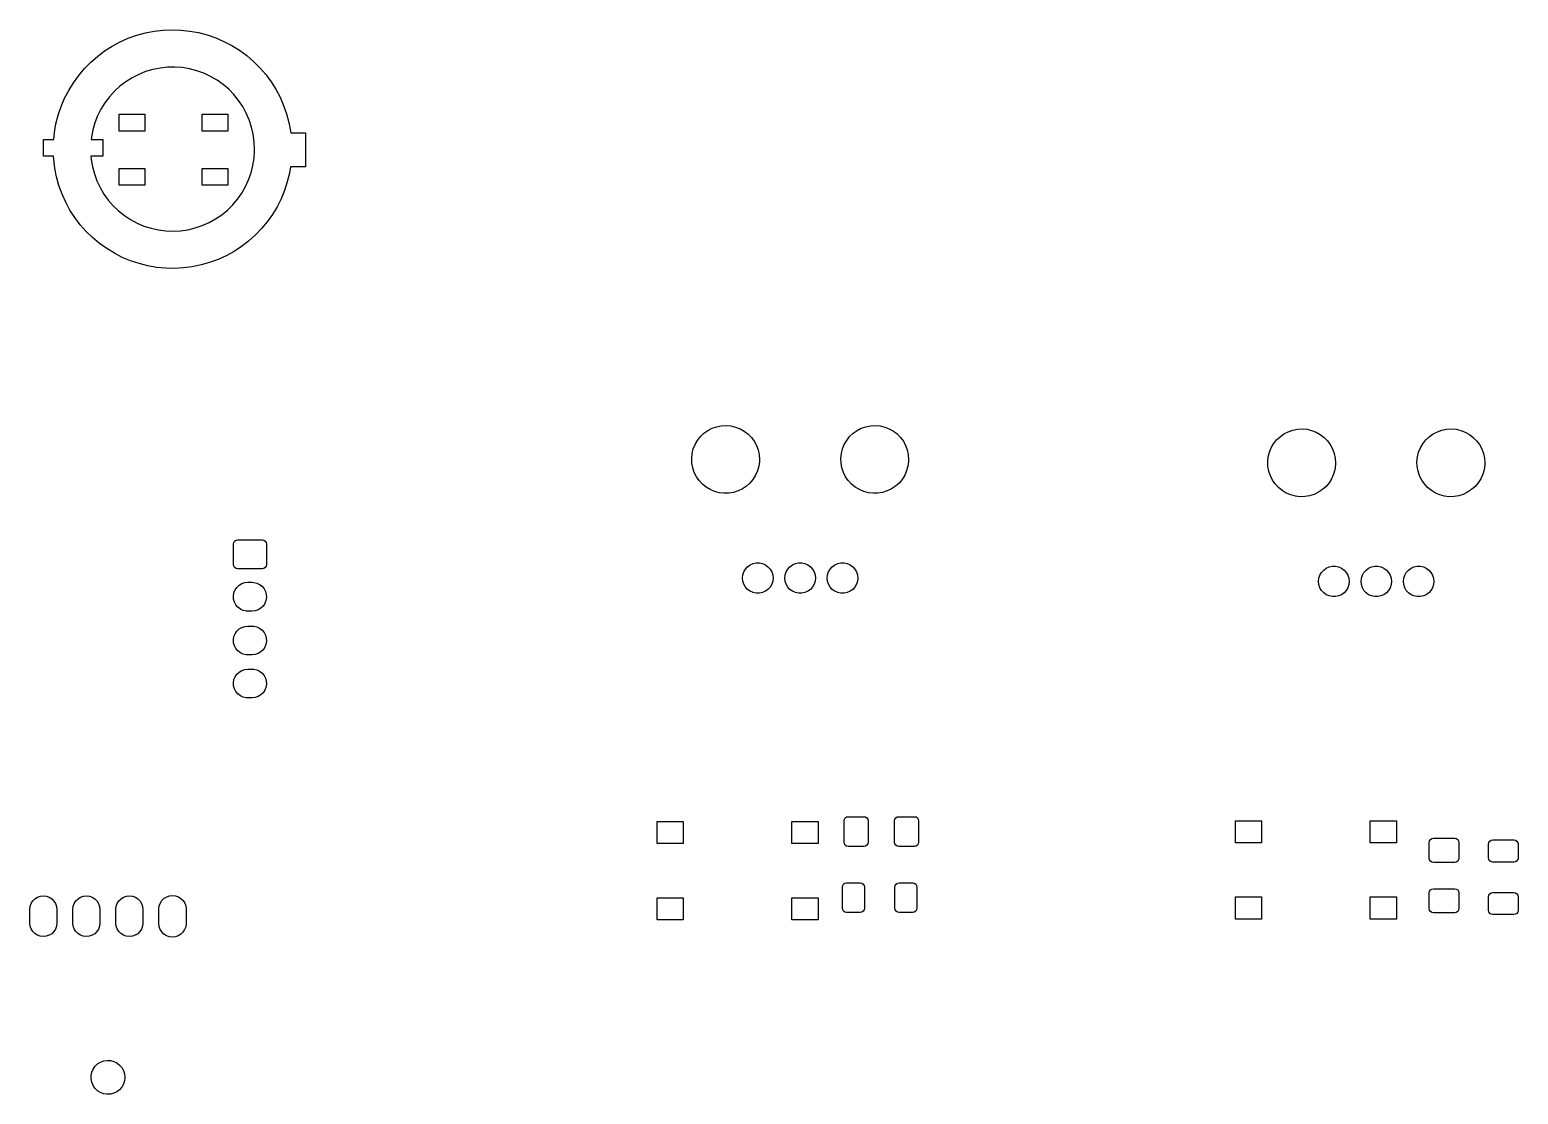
# Model space of a CAD drawing. Extents: x 119 to 479, y -311 to -51.
# Drawn here: x 203.6 to 291.4, y -242.8 to -180 of the extents above; entities that cross this region are included whole.
import ezdxf

# ---------------------------------------------------------------- set-up
doc = ezdxf.new("R2010")
doc.units = 0
doc.layers.add('BLACK', color=7, linetype='CONTINUOUS')

msp = doc.modelspace()

# ---------------------------------------------------------------- linework, layer by layer
at = {"layer": 'BLACK', "linetype": 'CONTINUOUS'}
for p, q in [((211.421, -180.028), (211.948, -180.005)), ((211.948, -180.005), (212.476, -180.022)), ((208.423, -180.973), (208.888, -180.723)), ((208.888, -180.723), (209.371, -180.509)), ((209.371, -180.509), (209.868, -180.331)), ((209.868, -180.331), (210.378, -180.191)), ((210.378, -180.191), (210.896, -180.09)), ((210.896, -180.09), (211.421, -180.028)), ((212.476, -180.022), (213.002, -180.079)), ((213.002, -180.079), (213.521, -180.175)), ((213.521, -180.175), (214.032, -180.309)), ((214.032, -180.309), (214.531, -180.482)), ((214.531, -180.482), (215.016, -180.691)), ((215.016, -180.691), (215.484, -180.936)), ((207.157, -181.922), (207.555, -181.574)), ((207.555, -181.574), (207.978, -181.257)), ((207.978, -181.257), (208.423, -180.973)), ((215.484, -180.936), (215.932, -181.216)), ((215.932, -181.216), (216.358, -181.528)), ((216.358, -181.528), (216.759, -181.871)), ((206.446, -182.701), (206.787, -182.298)), ((206.787, -182.298), (207.157, -181.922)), ((209.986, -182.637), (209.595, -182.837)), ((210.394, -182.474), (209.986, -182.637)), ((210.814, -182.349), (210.394, -182.474)), ((211.245, -182.262), (210.814, -182.349)), ((211.681, -182.215), (211.245, -182.262)), ((212.12, -182.207), (211.681, -182.215)), ((212.558, -182.239), (212.12, -182.207)), ((212.992, -182.311), (212.558, -182.239)), ((213.416, -182.422), (212.992, -182.311)), ((213.83, -182.57), (213.416, -182.422)), ((214.228, -182.756), (213.83, -182.57)), ((216.759, -181.871), (217.134, -182.244)), ((217.134, -182.244), (217.479, -182.643)), ((217.479, -182.643), (217.794, -183.068)), ((205.858, -183.578), (206.135, -183.129)), ((206.135, -183.129), (206.446, -182.701)), ((208.874, -183.337), (208.551, -183.635)), ((209.223, -183.071), (208.874, -183.337)), ((209.595, -182.837), (209.223, -183.071)), ((214.607, -182.977), (214.228, -182.756)), ((214.965, -183.231), (214.607, -182.977)), ((215.298, -183.517), (214.965, -183.231)), ((215.604, -183.832), (215.298, -183.517)), ((217.794, -183.068), (218.076, -183.514)), ((218.076, -183.514), (218.323, -183.981)), ((205.409, -184.534), (205.616, -184.048)), ((205.616, -184.048), (205.858, -183.578)), ((207.992, -184.311), (207.761, -184.684)), ((208.256, -183.96), (207.992, -184.311)), ((208.551, -183.635), (208.256, -183.96)), ((215.881, -184.173), (215.604, -183.832)), ((216.125, -184.538), (215.881, -184.173)), ((218.323, -183.981), (218.535, -184.465)), ((205.107, -185.545), (205.239, -185.034)), ((205.239, -185.034), (205.409, -184.534)), ((207.564, -185.076), (207.404, -185.485)), ((207.761, -184.684), (207.564, -185.076)), ((208.84, -185.98), (208.84, -184.98)), ((208.84, -184.98), (210.34, -184.98)), ((210.34, -184.98), (210.34, -185.98)), ((213.74, -185.98), (213.74, -184.98)), ((213.74, -184.98), (215.24, -184.98)), ((215.24, -184.98), (215.24, -185.98)), ((216.335, -184.923), (216.125, -184.538)), ((216.51, -185.326), (216.335, -184.923)), ((218.535, -184.465), (218.71, -184.963)), ((218.71, -184.963), (218.847, -185.473)), ((204.972, -186.48), (205.014, -186.065)), ((205.014, -186.065), (205.107, -185.545)), ((207.281, -185.907), (207.198, -186.338)), ((207.404, -185.485), (207.281, -185.907)), ((210.34, -185.98), (208.84, -185.98)), ((215.24, -185.98), (213.74, -185.98)), ((216.647, -185.743), (216.51, -185.326)), ((216.745, -186.171), (216.647, -185.743)), ((218.847, -185.473), (218.946, -185.992)), ((218.946, -185.992), (218.956, -186.085)), ((218.956, -186.085), (219.825, -186.085)), ((219.825, -186.085), (219.825, -188.085)), ((204.375, -187.469), (204.375, -186.48)), ((204.375, -186.48), (204.972, -186.48)), ((207.198, -186.338), (207.183, -186.48)), ((207.183, -186.48), (207.875, -186.48)), ((207.875, -186.48), (207.875, -187.469)), ((216.805, -186.606), (216.745, -186.171)), ((216.825, -187.045), (216.805, -186.606)), ((216.824, -187.146), (216.825, -187.045)), ((204.963, -187.469), (204.375, -187.469)), ((204.971, -187.646), (204.963, -187.469)), ((205.036, -188.17), (204.971, -187.646)), ((207.875, -187.469), (207.169, -187.469)), ((207.169, -187.469), (207.184, -187.651)), ((207.184, -187.651), (207.259, -188.084)), ((216.726, -188.018), (216.795, -187.584)), ((216.795, -187.584), (216.824, -187.146)), ((205.14, -188.688), (205.036, -188.17)), ((205.283, -189.197), (205.14, -188.688)), ((207.259, -188.084), (207.372, -188.508)), ((207.372, -188.508), (207.524, -188.92)), ((208.84, -189.18), (208.84, -188.18)), ((208.84, -188.18), (210.34, -188.18)), ((210.34, -188.18), (210.34, -189.18)), ((213.74, -189.18), (213.74, -188.18)), ((213.74, -188.18), (215.24, -188.18)), ((215.24, -188.18), (215.24, -189.18)), ((216.473, -188.858), (216.618, -188.444)), ((216.618, -188.444), (216.726, -188.018)), ((218.879, -188.472), (218.752, -188.985)), ((218.944, -188.085), (218.879, -188.472)), ((219.825, -188.085), (218.944, -188.085)), ((205.463, -189.693), (205.283, -189.197)), ((207.524, -188.92), (207.712, -189.317)), ((207.712, -189.317), (207.936, -189.695)), ((210.34, -189.18), (208.84, -189.18)), ((215.24, -189.18), (213.74, -189.18)), ((215.82, -189.998), (216.072, -189.638)), ((216.072, -189.638), (216.29, -189.257)), ((216.29, -189.257), (216.473, -188.858)), ((218.588, -189.487), (218.386, -189.975)), ((218.752, -188.985), (218.588, -189.487)), ((205.68, -190.175), (205.463, -189.693)), ((205.932, -190.639), (205.68, -190.175)), ((207.936, -189.695), (208.192, -190.051)), ((208.192, -190.051), (208.481, -190.382)), ((208.481, -190.382), (208.797, -190.686)), ((215.224, -190.641), (215.536, -190.333)), ((215.536, -190.333), (215.82, -189.998)), ((218.148, -190.447), (217.876, -190.9)), ((218.386, -189.975), (218.148, -190.447)), ((206.219, -191.083), (205.932, -190.639)), ((206.538, -191.504), (206.219, -191.083)), ((208.797, -190.686), (209.141, -190.96)), ((209.141, -190.96), (209.507, -191.202)), ((209.507, -191.202), (209.894, -191.409)), ((209.894, -191.409), (210.298, -191.581)), ((213.735, -191.557), (214.137, -191.38)), ((214.137, -191.38), (214.521, -191.167)), ((214.521, -191.167), (214.884, -190.92)), ((214.884, -190.92), (215.224, -190.641)), ((217.57, -191.33), (217.233, -191.737)), ((217.876, -190.9), (217.57, -191.33)), ((206.887, -191.9), (206.538, -191.504)), ((207.266, -192.268), (206.887, -191.9)), ((207.671, -192.607), (207.266, -192.268)), ((210.298, -191.581), (210.716, -191.715)), ((210.716, -191.715), (211.145, -191.811)), ((211.145, -191.811), (211.58, -191.868)), ((211.58, -191.868), (212.019, -191.884)), ((212.019, -191.884), (212.458, -191.861)), ((212.458, -191.861), (212.892, -191.799)), ((212.892, -191.799), (213.319, -191.697)), ((213.319, -191.697), (213.735, -191.557)), ((216.867, -192.117), (216.473, -192.469)), ((217.233, -191.737), (216.867, -192.117)), ((208.1, -192.915), (207.671, -192.607)), ((208.551, -193.19), (208.1, -192.915)), ((209.021, -193.43), (208.551, -193.19)), ((215.611, -193.079), (215.148, -193.334)), ((216.053, -192.79), (215.611, -193.079)), ((216.473, -192.469), (216.053, -192.79)), ((209.508, -193.634), (209.021, -193.43)), ((210.009, -193.802), (209.508, -193.634)), ((210.522, -193.931), (210.009, -193.802)), ((211.042, -194.021), (210.522, -193.931)), ((211.568, -194.072), (211.042, -194.021)), ((212.623, -194.056), (212.096, -194.084)), ((213.147, -193.988), (212.623, -194.056)), ((213.665, -193.881), (213.147, -193.988)), ((214.172, -193.736), (213.665, -193.881)), ((214.668, -193.553), (214.172, -193.736)), ((215.148, -193.334), (214.668, -193.553)), ((212.096, -194.084), (211.568, -194.072)), ((243.335, -203.809), (243.565, -203.645)), ((243.565, -203.645), (243.816, -203.514)), ((243.816, -203.514), (244.082, -203.421)), ((244.082, -203.421), (244.359, -203.366)), ((244.359, -203.366), (244.641, -203.35)), ((244.641, -203.35), (244.923, -203.375)), ((244.923, -203.375), (245.198, -203.438)), ((245.198, -203.438), (245.462, -203.54)), ((245.462, -203.54), (245.708, -203.678)), ((245.708, -203.678), (245.933, -203.85)), ((252.135, -203.809), (252.365, -203.645)), ((252.365, -203.645), (252.616, -203.514)), ((252.616, -203.514), (252.882, -203.421)), ((252.882, -203.421), (253.159, -203.366)), ((253.159, -203.366), (253.441, -203.35)), ((253.441, -203.35), (253.723, -203.375)), ((253.723, -203.375), (253.998, -203.438)), ((253.998, -203.438), (254.262, -203.54)), ((254.262, -203.54), (254.508, -203.678)), ((254.508, -203.678), (254.733, -203.85)), ((277.555, -203.845), (277.806, -203.714)), ((277.806, -203.714), (278.072, -203.621)), ((278.072, -203.621), (278.349, -203.566)), ((278.349, -203.566), (278.631, -203.55)), ((278.631, -203.55), (278.913, -203.575)), ((278.913, -203.575), (279.188, -203.638)), ((279.188, -203.638), (279.452, -203.74)), ((286.355, -203.845), (286.606, -203.714)), ((286.606, -203.714), (286.872, -203.621)), ((286.872, -203.621), (287.149, -203.566)), ((287.149, -203.566), (287.431, -203.55)), ((287.431, -203.55), (287.713, -203.575)), ((287.713, -203.575), (287.988, -203.638)), ((287.988, -203.638), (288.252, -203.74)), ((242.708, -204.732), (242.814, -204.47)), ((242.814, -204.47), (242.956, -204.226)), ((242.956, -204.226), (243.131, -204.004)), ((243.131, -204.004), (243.335, -203.809)), ((245.933, -203.85), (246.131, -204.051)), ((246.131, -204.051), (246.299, -204.278)), ((246.299, -204.278), (246.433, -204.527)), ((246.433, -204.527), (246.531, -204.792)), ((251.508, -204.732), (251.614, -204.47)), ((251.614, -204.47), (251.756, -204.226)), ((251.756, -204.226), (251.931, -204.004)), ((251.931, -204.004), (252.135, -203.809)), ((254.733, -203.85), (254.931, -204.051)), ((254.931, -204.051), (255.099, -204.278)), ((255.099, -204.278), (255.233, -204.527)), ((255.233, -204.527), (255.331, -204.792)), ((276.804, -204.67), (276.946, -204.426)), ((276.946, -204.426), (277.121, -204.204)), ((277.121, -204.204), (277.325, -204.009)), ((277.325, -204.009), (277.555, -203.845)), ((279.452, -203.74), (279.698, -203.878)), ((279.698, -203.878), (279.923, -204.05)), ((279.923, -204.05), (280.121, -204.251)), ((280.121, -204.251), (280.289, -204.478)), ((280.289, -204.478), (280.423, -204.727)), ((285.604, -204.67), (285.746, -204.426)), ((285.746, -204.426), (285.921, -204.204)), ((285.921, -204.204), (286.125, -204.009)), ((286.125, -204.009), (286.355, -203.845)), ((288.252, -203.74), (288.498, -203.878)), ((288.498, -203.878), (288.723, -204.05)), ((288.723, -204.05), (288.921, -204.251)), ((288.921, -204.251), (289.089, -204.478)), ((289.089, -204.478), (289.223, -204.727)), ((242.611, -205.287), (242.64, -205.006)), ((242.622, -205.569), (242.611, -205.287)), ((242.64, -205.006), (242.708, -204.732)), ((246.531, -204.792), (246.59, -205.068)), ((246.606, -205.476), (246.568, -205.756)), ((246.59, -205.068), (246.61, -205.35)), ((246.61, -205.35), (246.606, -205.476)), ((251.411, -205.287), (251.44, -205.006)), ((251.422, -205.569), (251.411, -205.287)), ((251.44, -205.006), (251.508, -204.732)), ((255.331, -204.792), (255.39, -205.068)), ((255.406, -205.476), (255.368, -205.756)), ((255.39, -205.068), (255.41, -205.35)), ((255.41, -205.35), (255.406, -205.476)), ((276.601, -205.487), (276.63, -205.206)), ((276.612, -205.769), (276.601, -205.487)), ((276.63, -205.206), (276.698, -204.932)), ((276.698, -204.932), (276.804, -204.67)), ((280.423, -204.727), (280.521, -204.992)), ((280.521, -204.992), (280.58, -205.268)), ((280.58, -205.268), (280.6, -205.55)), ((285.401, -205.487), (285.43, -205.206)), ((285.412, -205.769), (285.401, -205.487)), ((285.43, -205.206), (285.498, -204.932)), ((285.498, -204.932), (285.604, -204.67)), ((289.223, -204.727), (289.321, -204.992)), ((289.321, -204.992), (289.38, -205.268)), ((289.38, -205.268), (289.4, -205.55)), ((242.673, -205.847), (242.622, -205.569)), ((242.762, -206.115), (242.673, -205.847)), ((242.889, -206.368), (242.762, -206.115)), ((246.378, -206.286), (246.228, -206.526)), ((246.492, -206.027), (246.378, -206.286)), ((246.568, -205.756), (246.492, -206.027)), ((251.473, -205.847), (251.422, -205.569)), ((251.562, -206.115), (251.473, -205.847)), ((251.689, -206.368), (251.562, -206.115)), ((255.178, -206.286), (255.028, -206.526)), ((255.292, -206.027), (255.178, -206.286)), ((255.368, -205.756), (255.292, -206.027)), ((276.663, -206.047), (276.612, -205.769)), ((276.752, -206.315), (276.663, -206.047)), ((276.879, -206.568), (276.752, -206.315)), ((280.482, -206.227), (280.368, -206.486)), ((280.558, -205.956), (280.482, -206.227)), ((280.596, -205.676), (280.558, -205.956)), ((280.6, -205.55), (280.596, -205.676)), ((285.463, -206.047), (285.412, -205.769)), ((285.552, -206.315), (285.463, -206.047)), ((285.679, -206.568), (285.552, -206.315)), ((289.282, -206.227), (289.168, -206.486)), ((289.358, -205.956), (289.282, -206.227)), ((289.396, -205.676), (289.358, -205.956)), ((289.4, -205.55), (289.396, -205.676)), ((243.049, -206.6), (242.889, -206.368)), ((243.241, -206.808), (243.049, -206.6)), ((243.46, -206.986), (243.241, -206.808)), ((243.702, -207.132), (243.46, -206.986)), ((243.962, -207.242), (243.702, -207.132)), ((244.235, -207.315), (243.962, -207.242)), ((245.346, -207.21), (245.077, -207.295)), ((245.601, -207.087), (245.346, -207.21)), ((245.836, -206.93), (245.601, -207.087)), ((246.046, -206.742), (245.836, -206.93)), ((246.228, -206.526), (246.046, -206.742)), ((251.849, -206.6), (251.689, -206.368)), ((252.041, -206.808), (251.849, -206.6)), ((252.26, -206.986), (252.041, -206.808)), ((252.502, -207.132), (252.26, -206.986)), ((252.762, -207.242), (252.502, -207.132)), ((253.035, -207.315), (252.762, -207.242)), ((254.146, -207.21), (253.877, -207.295)), ((254.401, -207.087), (254.146, -207.21)), ((254.636, -206.93), (254.401, -207.087)), ((254.846, -206.742), (254.636, -206.93)), ((255.028, -206.526), (254.846, -206.742)), ((277.039, -206.8), (276.879, -206.568)), ((277.231, -207.008), (277.039, -206.8)), ((277.45, -207.186), (277.231, -207.008)), ((277.692, -207.332), (277.45, -207.186)), ((279.826, -207.13), (279.591, -207.287)), ((280.036, -206.942), (279.826, -207.13)), ((280.218, -206.726), (280.036, -206.942)), ((280.368, -206.486), (280.218, -206.726)), ((285.839, -206.8), (285.679, -206.568)), ((286.031, -207.008), (285.839, -206.8)), ((286.25, -207.186), (286.031, -207.008)), ((286.492, -207.332), (286.25, -207.186)), ((288.626, -207.13), (288.391, -207.287)), ((288.836, -206.942), (288.626, -207.13)), ((289.018, -206.726), (288.836, -206.942)), ((289.168, -206.486), (289.018, -206.726)), ((244.516, -207.348), (244.235, -207.315)), ((244.798, -207.341), (244.516, -207.348)), ((245.077, -207.295), (244.798, -207.341)), ((253.316, -207.348), (253.035, -207.315)), ((253.598, -207.341), (253.316, -207.348)), ((253.877, -207.295), (253.598, -207.341)), ((277.952, -207.442), (277.692, -207.332)), ((278.225, -207.515), (277.952, -207.442)), ((278.506, -207.548), (278.225, -207.515)), ((278.788, -207.541), (278.506, -207.548)), ((279.067, -207.495), (278.788, -207.541)), ((279.336, -207.41), (279.067, -207.495)), ((279.591, -207.287), (279.336, -207.41)), ((286.752, -207.442), (286.492, -207.332)), ((287.025, -207.515), (286.752, -207.442)), ((287.306, -207.548), (287.025, -207.515)), ((287.588, -207.541), (287.306, -207.548)), ((287.867, -207.495), (287.588, -207.541)), ((288.136, -207.41), (287.867, -207.495)), ((288.391, -207.287), (288.136, -207.41)), ((215.575, -210.35), (215.594, -210.254)), ((215.575, -211.55), (215.575, -210.35)), ((215.594, -210.254), (215.648, -210.173)), ((215.648, -210.173), (215.729, -210.119)), ((215.729, -210.119), (215.825, -210.1)), ((215.825, -210.1), (217.275, -210.1)), ((217.275, -210.1), (217.371, -210.119)), ((217.371, -210.119), (217.452, -210.173)), ((217.452, -210.173), (217.506, -210.254)), ((217.506, -210.254), (217.525, -210.35)), ((217.525, -210.35), (217.525, -211.55)), ((215.594, -211.646), (215.575, -211.55)), ((217.525, -211.55), (217.506, -211.646)), ((245.908, -211.681), (246.06, -211.571)), ((246.06, -211.571), (246.232, -211.494)), ((246.232, -211.494), (246.416, -211.455)), ((246.416, -211.455), (246.604, -211.455)), ((246.604, -211.455), (246.788, -211.494)), ((246.788, -211.494), (246.96, -211.571)), ((246.96, -211.571), (247.112, -211.681)), ((248.408, -211.681), (248.56, -211.571)), ((248.56, -211.571), (248.732, -211.494)), ((248.732, -211.494), (248.916, -211.455)), ((248.916, -211.455), (249.104, -211.455)), ((249.104, -211.455), (249.288, -211.494)), ((249.288, -211.494), (249.46, -211.571)), ((249.46, -211.571), (249.612, -211.681)), ((250.908, -211.681), (251.06, -211.571)), ((251.06, -211.571), (251.232, -211.494)), ((251.232, -211.494), (251.416, -211.455)), ((251.416, -211.455), (251.604, -211.455)), ((251.604, -211.455), (251.788, -211.494)), ((251.788, -211.494), (251.96, -211.571)), ((251.96, -211.571), (252.112, -211.681)), ((215.648, -211.727), (215.594, -211.646)), ((215.729, -211.781), (215.648, -211.727)), ((215.825, -211.8), (215.729, -211.781)), ((217.275, -211.8), (215.825, -211.8)), ((217.371, -211.781), (217.275, -211.8)), ((217.452, -211.727), (217.371, -211.781)), ((217.506, -211.646), (217.452, -211.727)), ((245.61, -212.35), (245.63, -212.163)), ((245.63, -212.537), (245.61, -212.35)), ((245.63, -212.163), (245.688, -211.984)), ((245.688, -211.984), (245.782, -211.821)), ((245.782, -211.821), (245.908, -211.681)), ((247.112, -211.681), (247.238, -211.821)), ((247.238, -211.821), (247.332, -211.984)), ((247.332, -211.984), (247.39, -212.163)), ((247.39, -212.163), (247.41, -212.35)), ((247.41, -212.35), (247.39, -212.537)), ((248.11, -212.35), (248.13, -212.163)), ((248.13, -212.537), (248.11, -212.35)), ((248.13, -212.163), (248.188, -211.984)), ((248.188, -211.984), (248.282, -211.821)), ((248.282, -211.821), (248.408, -211.681)), ((249.612, -211.681), (249.738, -211.821)), ((249.738, -211.821), (249.832, -211.984)), ((249.832, -211.984), (249.89, -212.163)), ((249.89, -212.163), (249.91, -212.35)), ((249.91, -212.35), (249.89, -212.537)), ((250.61, -212.35), (250.63, -212.163)), ((250.63, -212.537), (250.61, -212.35)), ((250.63, -212.163), (250.688, -211.984)), ((250.688, -211.984), (250.782, -211.821)), ((250.782, -211.821), (250.908, -211.681)), ((252.112, -211.681), (252.238, -211.821)), ((252.238, -211.821), (252.332, -211.984)), ((252.332, -211.984), (252.39, -212.163)), ((252.39, -212.163), (252.41, -212.35)), ((252.41, -212.35), (252.39, -212.537)), ((279.6, -212.55), (279.62, -212.363)), ((279.62, -212.363), (279.678, -212.184)), ((279.678, -212.184), (279.772, -212.021)), ((279.772, -212.021), (279.898, -211.881)), ((279.898, -211.881), (280.05, -211.771)), ((280.05, -211.771), (280.222, -211.694)), ((280.222, -211.694), (280.406, -211.655)), ((280.406, -211.655), (280.594, -211.655)), ((280.594, -211.655), (280.778, -211.694)), ((280.778, -211.694), (280.95, -211.771)), ((280.95, -211.771), (281.102, -211.881)), ((281.102, -211.881), (281.228, -212.021)), ((281.228, -212.021), (281.322, -212.184)), ((281.322, -212.184), (281.38, -212.363)), ((281.38, -212.363), (281.4, -212.55)), ((282.1, -212.55), (282.12, -212.363)), ((282.12, -212.363), (282.178, -212.184)), ((282.178, -212.184), (282.272, -212.021)), ((282.272, -212.021), (282.398, -211.881)), ((282.398, -211.881), (282.55, -211.771)), ((282.55, -211.771), (282.722, -211.694)), ((282.722, -211.694), (282.906, -211.655)), ((282.906, -211.655), (283.094, -211.655)), ((283.094, -211.655), (283.278, -211.694)), ((283.278, -211.694), (283.45, -211.771)), ((283.45, -211.771), (283.602, -211.881)), ((283.602, -211.881), (283.728, -212.021)), ((283.728, -212.021), (283.822, -212.184)), ((283.822, -212.184), (283.88, -212.363)), ((283.88, -212.363), (283.9, -212.55)), ((284.6, -212.55), (284.62, -212.363)), ((284.62, -212.363), (284.678, -212.184)), ((284.678, -212.184), (284.772, -212.021)), ((284.772, -212.021), (284.898, -211.881)), ((284.898, -211.881), (285.05, -211.771)), ((285.05, -211.771), (285.222, -211.694)), ((285.222, -211.694), (285.406, -211.655)), ((285.406, -211.655), (285.594, -211.655)), ((285.594, -211.655), (285.778, -211.694)), ((285.778, -211.694), (285.95, -211.771)), ((285.95, -211.771), (286.102, -211.881)), ((286.102, -211.881), (286.228, -212.021)), ((286.228, -212.021), (286.322, -212.184)), ((286.322, -212.184), (286.38, -212.363)), ((286.38, -212.363), (286.4, -212.55)), ((215.576, -213.403), (215.606, -213.221)), ((215.606, -213.221), (215.674, -213.051)), ((215.674, -213.051), (215.778, -212.899)), ((215.778, -212.899), (215.911, -212.773)), ((215.911, -212.773), (216.068, -212.678)), ((216.068, -212.678), (216.242, -212.62)), ((216.242, -212.62), (216.425, -212.6)), ((216.425, -212.6), (216.675, -212.6)), ((216.675, -212.6), (216.77, -212.605)), ((216.77, -212.605), (216.949, -212.645)), ((216.949, -212.645), (217.115, -212.723)), ((217.115, -212.723), (217.261, -212.834)), ((217.261, -212.834), (217.38, -212.975)), ((217.38, -212.975), (217.465, -213.137)), ((217.465, -213.137), (217.514, -213.314)), ((217.514, -213.314), (217.524, -213.497)), ((245.688, -212.716), (245.63, -212.537)), ((245.782, -212.879), (245.688, -212.716)), ((245.908, -213.019), (245.782, -212.879)), ((246.06, -213.129), (245.908, -213.019)), ((246.232, -213.206), (246.06, -213.129)), ((246.416, -213.245), (246.232, -213.206)), ((246.604, -213.245), (246.416, -213.245)), ((246.788, -213.206), (246.604, -213.245)), ((246.96, -213.129), (246.788, -213.206)), ((247.112, -213.019), (246.96, -213.129)), ((247.238, -212.879), (247.112, -213.019)), ((247.332, -212.716), (247.238, -212.879)), ((247.39, -212.537), (247.332, -212.716)), ((248.188, -212.716), (248.13, -212.537)), ((248.282, -212.879), (248.188, -212.716)), ((248.408, -213.019), (248.282, -212.879)), ((248.56, -213.129), (248.408, -213.019)), ((248.732, -213.206), (248.56, -213.129)), ((248.916, -213.245), (248.732, -213.206)), ((249.104, -213.245), (248.916, -213.245)), ((249.288, -213.206), (249.104, -213.245)), ((249.46, -213.129), (249.288, -213.206)), ((249.612, -213.019), (249.46, -213.129)), ((249.738, -212.879), (249.612, -213.019)), ((249.832, -212.716), (249.738, -212.879)), ((249.89, -212.537), (249.832, -212.716)), ((250.688, -212.716), (250.63, -212.537)), ((250.782, -212.879), (250.688, -212.716)), ((250.908, -213.019), (250.782, -212.879)), ((251.06, -213.129), (250.908, -213.019)), ((251.232, -213.206), (251.06, -213.129)), ((251.416, -213.245), (251.232, -213.206)), ((251.604, -213.245), (251.416, -213.245)), ((251.788, -213.206), (251.604, -213.245)), ((251.96, -213.129), (251.788, -213.206)), ((252.112, -213.019), (251.96, -213.129)), ((252.238, -212.879), (252.112, -213.019)), ((252.332, -212.716), (252.238, -212.879)), ((252.39, -212.537), (252.332, -212.716)), ((279.62, -212.737), (279.6, -212.55)), ((279.678, -212.916), (279.62, -212.737)), ((279.772, -213.079), (279.678, -212.916)), ((279.898, -213.219), (279.772, -213.079)), ((280.05, -213.329), (279.898, -213.219)), ((280.222, -213.406), (280.05, -213.329)), ((280.95, -213.329), (280.778, -213.406)), ((281.102, -213.219), (280.95, -213.329)), ((281.228, -213.079), (281.102, -213.219)), ((281.322, -212.916), (281.228, -213.079)), ((281.38, -212.737), (281.322, -212.916)), ((281.4, -212.55), (281.38, -212.737)), ((282.12, -212.737), (282.1, -212.55)), ((282.178, -212.916), (282.12, -212.737)), ((282.272, -213.079), (282.178, -212.916)), ((282.398, -213.219), (282.272, -213.079)), ((282.55, -213.329), (282.398, -213.219)), ((282.722, -213.406), (282.55, -213.329)), ((283.45, -213.329), (283.278, -213.406)), ((283.602, -213.219), (283.45, -213.329)), ((283.728, -213.079), (283.602, -213.219)), ((283.822, -212.916), (283.728, -213.079)), ((283.88, -212.737), (283.822, -212.916)), ((283.9, -212.55), (283.88, -212.737)), ((284.62, -212.737), (284.6, -212.55)), ((284.678, -212.916), (284.62, -212.737)), ((284.772, -213.079), (284.678, -212.916)), ((284.898, -213.219), (284.772, -213.079)), ((285.05, -213.329), (284.898, -213.219)), ((285.222, -213.406), (285.05, -213.329)), ((285.95, -213.329), (285.778, -213.406)), ((286.102, -213.219), (285.95, -213.329)), ((286.228, -213.079), (286.102, -213.219)), ((286.322, -212.916), (286.228, -213.079)), ((286.38, -212.737), (286.322, -212.916)), ((286.4, -212.55), (286.38, -212.737)), ((215.586, -213.586), (215.576, -213.403)), ((215.635, -213.763), (215.586, -213.586)), ((215.72, -213.925), (215.635, -213.763)), ((215.839, -214.066), (215.72, -213.925)), ((215.985, -214.177), (215.839, -214.066)), ((216.151, -214.255), (215.985, -214.177)), ((216.33, -214.295), (216.151, -214.255)), ((217.032, -214.222), (216.858, -214.28)), ((217.189, -214.127), (217.032, -214.222)), ((217.322, -214.001), (217.189, -214.127)), ((217.426, -213.849), (217.322, -214.001)), ((217.494, -213.679), (217.426, -213.849)), ((217.524, -213.497), (217.494, -213.679)), ((280.406, -213.445), (280.222, -213.406)), ((280.594, -213.445), (280.406, -213.445)), ((280.778, -213.406), (280.594, -213.445)), ((282.906, -213.445), (282.722, -213.406)), ((283.094, -213.445), (282.906, -213.445)), ((283.278, -213.406), (283.094, -213.445)), ((285.406, -213.445), (285.222, -213.406)), ((285.594, -213.445), (285.406, -213.445)), ((285.778, -213.406), (285.594, -213.445)), ((216.425, -214.3), (216.33, -214.295)), ((216.675, -214.3), (216.425, -214.3)), ((216.858, -214.28), (216.675, -214.3)), ((215.576, -215.983), (215.606, -215.801)), ((215.586, -216.166), (215.576, -215.983)), ((215.606, -215.801), (215.674, -215.631)), ((215.674, -215.631), (215.778, -215.479)), ((215.778, -215.479), (215.911, -215.353)), ((215.911, -215.353), (216.068, -215.258)), ((216.068, -215.258), (216.242, -215.2)), ((216.242, -215.2), (216.425, -215.18)), ((216.425, -215.18), (216.675, -215.18)), ((216.675, -215.18), (216.77, -215.185)), ((216.77, -215.185), (216.949, -215.225)), ((216.949, -215.225), (217.115, -215.303)), ((217.115, -215.303), (217.261, -215.414)), ((217.261, -215.414), (217.38, -215.555)), ((217.38, -215.555), (217.465, -215.717)), ((217.465, -215.717), (217.514, -215.894)), ((217.514, -215.894), (217.524, -216.077)), ((215.635, -216.343), (215.586, -216.166)), ((215.72, -216.505), (215.635, -216.343)), ((215.839, -216.646), (215.72, -216.505)), ((215.985, -216.757), (215.839, -216.646)), ((216.151, -216.835), (215.985, -216.757)), ((216.33, -216.875), (216.151, -216.835)), ((216.425, -216.88), (216.33, -216.875)), ((216.675, -216.88), (216.425, -216.88)), ((216.858, -216.86), (216.675, -216.88)), ((217.032, -216.802), (216.858, -216.86)), ((217.189, -216.707), (217.032, -216.802)), ((217.322, -216.581), (217.189, -216.707)), ((217.426, -216.429), (217.322, -216.581)), ((217.494, -216.259), (217.426, -216.429)), ((217.524, -216.077), (217.494, -216.259)), ((216.068, -217.798), (216.242, -217.74)), ((216.242, -217.74), (216.425, -217.72)), ((216.425, -217.72), (216.675, -217.72)), ((216.675, -217.72), (216.77, -217.725)), ((216.77, -217.725), (216.949, -217.765)), ((216.949, -217.765), (217.115, -217.843)), ((215.576, -218.523), (215.606, -218.341)), ((215.586, -218.706), (215.576, -218.523)), ((215.606, -218.341), (215.674, -218.171)), ((215.674, -218.171), (215.778, -218.019)), ((215.778, -218.019), (215.911, -217.893)), ((215.911, -217.893), (216.068, -217.798)), ((217.115, -217.843), (217.261, -217.954)), ((217.261, -217.954), (217.38, -218.095)), ((217.38, -218.095), (217.465, -218.257)), ((217.465, -218.257), (217.514, -218.434)), ((217.524, -218.617), (217.494, -218.799)), ((217.514, -218.434), (217.524, -218.617)), ((215.635, -218.883), (215.586, -218.706)), ((215.72, -219.045), (215.635, -218.883)), ((215.839, -219.186), (215.72, -219.045)), ((215.985, -219.297), (215.839, -219.186)), ((216.151, -219.375), (215.985, -219.297)), ((216.33, -219.415), (216.151, -219.375)), ((216.425, -219.42), (216.33, -219.415)), ((216.675, -219.42), (216.425, -219.42)), ((216.858, -219.4), (216.675, -219.42)), ((217.032, -219.342), (216.858, -219.4)), ((217.189, -219.247), (217.032, -219.342)), ((217.322, -219.121), (217.189, -219.247)), ((217.426, -218.969), (217.322, -219.121)), ((217.494, -218.799), (217.426, -218.969)), ((251.619, -226.579), (251.673, -226.498)), ((251.673, -226.498), (251.754, -226.444)), ((251.754, -226.444), (251.85, -226.425)), ((251.85, -226.425), (252.775, -226.425)), ((252.775, -226.425), (252.871, -226.444)), ((252.871, -226.444), (252.952, -226.498)), ((252.952, -226.498), (253.006, -226.579)), ((254.594, -226.579), (254.648, -226.498)), ((254.648, -226.498), (254.729, -226.444)), ((254.729, -226.444), (254.825, -226.425)), ((254.825, -226.425), (255.75, -226.425)), ((255.75, -226.425), (255.846, -226.444)), ((255.846, -226.444), (255.927, -226.498)), ((255.927, -226.498), (255.981, -226.579)), ((240.568, -228.012), (240.568, -226.712)), ((240.568, -226.712), (242.118, -226.712)), ((242.118, -226.712), (242.118, -228.012)), ((248.518, -228.012), (248.518, -226.712)), ((248.518, -226.712), (250.068, -226.712)), ((250.068, -226.712), (250.068, -228.012)), ((251.6, -226.675), (251.619, -226.579)), ((251.6, -227.925), (251.6, -226.675)), ((253.006, -226.579), (253.025, -226.675)), ((253.025, -226.675), (253.025, -227.925)), ((254.575, -226.675), (254.594, -226.579)), ((254.575, -227.925), (254.575, -226.675)), ((255.981, -226.579), (256, -226.675)), ((256, -226.675), (256, -227.925)), ((274.688, -227.962), (274.688, -226.662)), ((274.688, -226.662), (276.238, -226.662)), ((276.238, -226.662), (276.238, -227.962)), ((282.638, -227.962), (282.638, -226.662)), ((282.638, -226.662), (284.188, -226.662)), ((284.188, -226.662), (284.188, -227.962)), ((242.118, -228.012), (240.568, -228.012)), ((250.068, -228.012), (248.518, -228.012)), ((251.619, -228.021), (251.6, -227.925)), ((251.673, -228.102), (251.619, -228.021)), ((251.754, -228.156), (251.673, -228.102)), ((251.85, -228.175), (251.754, -228.156)), ((252.775, -228.175), (251.85, -228.175)), ((252.871, -228.156), (252.775, -228.175)), ((252.952, -228.102), (252.871, -228.156)), ((253.006, -228.021), (252.952, -228.102)), ((253.025, -227.925), (253.006, -228.021)), ((254.594, -228.021), (254.575, -227.925)), ((254.648, -228.102), (254.594, -228.021)), ((254.729, -228.156), (254.648, -228.102)), ((254.825, -228.175), (254.729, -228.156)), ((255.75, -228.175), (254.825, -228.175)), ((255.846, -228.156), (255.75, -228.175)), ((255.927, -228.102), (255.846, -228.156)), ((255.981, -228.021), (255.927, -228.102)), ((256, -227.925), (255.981, -228.021)), ((276.238, -227.962), (274.688, -227.962)), ((284.188, -227.962), (282.638, -227.962)), ((286.125, -227.95), (286.144, -227.854)), ((286.125, -228.875), (286.125, -227.95)), ((286.144, -227.854), (286.198, -227.773)), ((286.198, -227.773), (286.279, -227.719)), ((286.279, -227.719), (286.375, -227.7)), ((286.375, -227.7), (287.625, -227.7)), ((287.625, -227.7), (287.721, -227.719)), ((287.721, -227.719), (287.802, -227.773)), ((287.802, -227.773), (287.856, -227.854)), ((287.856, -227.854), (287.875, -227.95)), ((287.875, -227.95), (287.875, -228.875)), ((289.625, -228.05), (289.644, -227.954)), ((289.625, -228.85), (289.625, -228.05)), ((289.644, -227.954), (289.698, -227.873)), ((289.698, -227.873), (289.779, -227.819)), ((289.779, -227.819), (289.875, -227.8)), ((289.875, -227.8), (291.125, -227.8)), ((291.125, -227.8), (291.221, -227.819)), ((291.221, -227.819), (291.302, -227.873)), ((291.302, -227.873), (291.356, -227.954)), ((291.356, -227.954), (291.375, -228.05)), ((291.375, -228.05), (291.375, -228.85)), ((286.144, -228.971), (286.125, -228.875)), ((286.198, -229.052), (286.144, -228.971)), ((286.279, -229.106), (286.198, -229.052)), ((286.375, -229.125), (286.279, -229.106)), ((287.625, -229.125), (286.375, -229.125)), ((287.721, -229.106), (287.625, -229.125)), ((287.802, -229.052), (287.721, -229.106)), ((287.856, -228.971), (287.802, -229.052)), ((287.875, -228.875), (287.856, -228.971)), ((289.644, -228.946), (289.625, -228.85)), ((289.698, -229.027), (289.644, -228.946)), ((289.779, -229.081), (289.698, -229.027)), ((289.875, -229.1), (289.779, -229.081)), ((291.125, -229.1), (289.875, -229.1)), ((291.221, -229.081), (291.125, -229.1)), ((291.302, -229.027), (291.221, -229.081)), ((291.356, -228.946), (291.302, -229.027)), ((291.375, -228.85), (291.356, -228.946)), ((251.5, -230.575), (251.519, -230.479)), ((251.5, -231.825), (251.5, -230.575)), ((251.519, -230.479), (251.573, -230.398)), ((251.573, -230.398), (251.654, -230.344)), ((251.654, -230.344), (251.75, -230.325)), ((251.75, -230.325), (252.55, -230.325)), ((252.55, -230.325), (252.646, -230.344)), ((252.646, -230.344), (252.727, -230.398)), ((252.727, -230.398), (252.781, -230.479)), ((252.781, -230.479), (252.8, -230.575)), ((252.8, -230.575), (252.8, -231.825)), ((254.6, -230.575), (254.619, -230.479)), ((254.6, -231.825), (254.6, -230.575)), ((254.619, -230.479), (254.673, -230.398)), ((254.673, -230.398), (254.754, -230.344)), ((254.754, -230.344), (254.85, -230.325)), ((254.85, -230.325), (255.65, -230.325)), ((255.65, -230.325), (255.746, -230.344)), ((255.746, -230.344), (255.827, -230.398)), ((255.827, -230.398), (255.881, -230.479)), ((255.881, -230.479), (255.9, -230.575)), ((255.9, -230.575), (255.9, -231.825)), ((286.125, -230.925), (286.144, -230.829)), ((286.125, -231.85), (286.125, -230.925)), ((286.144, -230.829), (286.198, -230.748)), ((286.198, -230.748), (286.279, -230.694)), ((286.279, -230.694), (286.375, -230.675)), ((286.375, -230.675), (287.625, -230.675)), ((287.625, -230.675), (287.721, -230.694)), ((287.721, -230.694), (287.802, -230.748)), ((287.802, -230.748), (287.856, -230.829)), ((287.856, -230.829), (287.875, -230.925)), ((287.875, -230.925), (287.875, -231.85)), ((289.698, -230.973), (289.779, -230.919)), ((289.779, -230.919), (289.875, -230.9)), ((289.875, -230.9), (291.125, -230.9)), ((291.125, -230.9), (291.221, -230.919)), ((291.221, -230.919), (291.302, -230.973)), ((203.56, -231.889), (203.582, -231.712)), ((203.582, -231.712), (203.643, -231.544)), ((203.643, -231.544), (203.74, -231.394)), ((203.74, -231.394), (203.867, -231.27)), ((203.867, -231.27), (204.019, -231.176)), ((204.019, -231.176), (204.188, -231.119)), ((204.188, -231.119), (204.366, -231.1)), ((204.366, -231.1), (204.543, -231.121)), ((204.543, -231.121), (204.711, -231.181)), ((204.711, -231.181), (204.861, -231.277)), ((204.861, -231.277), (204.987, -231.403)), ((204.987, -231.403), (205.081, -231.554)), ((205.081, -231.554), (205.14, -231.723)), ((205.14, -231.723), (205.16, -231.9)), ((206.1, -231.889), (206.122, -231.712)), ((206.122, -231.712), (206.183, -231.544)), ((206.183, -231.544), (206.28, -231.394)), ((206.28, -231.394), (206.407, -231.27)), ((206.407, -231.27), (206.559, -231.176)), ((206.559, -231.176), (206.728, -231.119)), ((206.728, -231.119), (206.906, -231.1)), ((206.906, -231.1), (207.083, -231.121)), ((207.083, -231.121), (207.251, -231.181)), ((207.251, -231.181), (207.401, -231.277)), ((207.401, -231.277), (207.527, -231.403)), ((207.527, -231.403), (207.621, -231.554)), ((207.621, -231.554), (207.68, -231.723)), ((207.68, -231.723), (207.7, -231.9)), ((208.64, -231.889), (208.662, -231.712)), ((208.662, -231.712), (208.723, -231.544)), ((208.723, -231.544), (208.82, -231.394)), ((208.82, -231.394), (208.947, -231.27)), ((208.947, -231.27), (209.099, -231.176)), ((209.099, -231.176), (209.268, -231.119)), ((209.268, -231.119), (209.446, -231.1)), ((209.446, -231.1), (209.623, -231.121)), ((209.623, -231.121), (209.791, -231.181)), ((209.791, -231.181), (209.941, -231.277)), ((209.941, -231.277), (210.067, -231.403)), ((210.067, -231.403), (210.161, -231.554)), ((210.161, -231.554), (210.22, -231.723)), ((210.22, -231.723), (210.24, -231.9)), ((211.18, -231.858), (211.202, -231.681)), ((211.202, -231.681), (211.263, -231.513)), ((211.263, -231.513), (211.36, -231.363)), ((211.36, -231.363), (211.487, -231.239)), ((211.487, -231.239), (211.639, -231.145)), ((211.639, -231.145), (211.808, -231.088)), ((211.808, -231.088), (211.986, -231.069)), ((211.986, -231.069), (212.163, -231.09)), ((212.163, -231.09), (212.331, -231.15)), ((212.331, -231.15), (212.481, -231.246)), ((212.481, -231.246), (212.607, -231.372)), ((212.607, -231.372), (212.701, -231.523)), ((212.701, -231.523), (212.76, -231.692)), ((212.76, -231.692), (212.78, -231.869)), ((240.568, -232.512), (240.568, -231.212)), ((240.568, -231.212), (242.118, -231.212)), ((242.118, -231.212), (242.118, -232.512)), ((248.518, -232.512), (248.518, -231.212)), ((248.518, -231.212), (250.068, -231.212)), ((250.068, -231.212), (250.068, -232.512)), ((251.519, -231.921), (251.5, -231.825)), ((252.8, -231.825), (252.781, -231.921)), ((254.619, -231.921), (254.6, -231.825)), ((255.9, -231.825), (255.881, -231.921)), ((274.688, -232.462), (274.688, -231.162)), ((274.688, -231.162), (276.238, -231.162)), ((276.238, -231.162), (276.238, -232.462)), ((282.638, -232.462), (282.638, -231.162)), ((282.638, -231.162), (284.188, -231.162)), ((284.188, -231.162), (284.188, -232.462)), ((289.625, -231.15), (289.644, -231.054)), ((289.625, -231.95), (289.625, -231.15)), ((289.644, -231.054), (289.698, -230.973)), ((291.302, -230.973), (291.356, -231.054)), ((291.356, -231.054), (291.375, -231.15)), ((291.375, -231.15), (291.375, -231.95)), ((203.56, -231.9), (203.56, -231.889)), ((203.56, -232.7), (203.56, -231.9)), ((203.58, -232.877), (203.56, -232.7)), ((205.16, -231.9), (205.16, -232.7)), ((205.16, -232.7), (205.16, -232.711)), ((206.1, -231.9), (206.1, -231.889)), ((206.1, -232.7), (206.1, -231.9)), ((206.12, -232.877), (206.1, -232.7)), ((207.7, -231.9), (207.7, -232.7)), ((207.7, -232.7), (207.7, -232.711)), ((208.64, -231.9), (208.64, -231.889)), ((208.64, -232.7), (208.64, -231.9)), ((208.66, -232.877), (208.64, -232.7)), ((210.24, -231.9), (210.24, -232.7)), ((210.24, -232.7), (210.24, -232.711)), ((211.18, -231.869), (211.18, -231.858)), ((211.18, -232.731), (211.18, -231.869)), ((212.78, -231.869), (212.78, -232.731)), ((242.118, -232.512), (240.568, -232.512)), ((250.068, -232.512), (248.518, -232.512)), ((251.573, -232.002), (251.519, -231.921)), ((251.654, -232.056), (251.573, -232.002)), ((251.75, -232.075), (251.654, -232.056)), ((252.55, -232.075), (251.75, -232.075)), ((252.646, -232.056), (252.55, -232.075)), ((252.727, -232.002), (252.646, -232.056)), ((252.781, -231.921), (252.727, -232.002)), ((254.673, -232.002), (254.619, -231.921)), ((254.754, -232.056), (254.673, -232.002)), ((254.85, -232.075), (254.754, -232.056)), ((255.65, -232.075), (254.85, -232.075)), ((255.746, -232.056), (255.65, -232.075)), ((255.827, -232.002), (255.746, -232.056)), ((255.881, -231.921), (255.827, -232.002)), ((276.238, -232.462), (274.688, -232.462)), ((284.188, -232.462), (282.638, -232.462)), ((286.144, -231.946), (286.125, -231.85)), ((286.198, -232.027), (286.144, -231.946)), ((286.279, -232.081), (286.198, -232.027)), ((286.375, -232.1), (286.279, -232.081)), ((287.625, -232.1), (286.375, -232.1)), ((287.721, -232.081), (287.625, -232.1)), ((287.802, -232.027), (287.721, -232.081)), ((287.856, -231.946), (287.802, -232.027)), ((287.875, -231.85), (287.856, -231.946)), ((289.644, -232.046), (289.625, -231.95)), ((289.698, -232.127), (289.644, -232.046)), ((289.779, -232.181), (289.698, -232.127)), ((289.875, -232.2), (289.779, -232.181)), ((291.125, -232.2), (289.875, -232.2)), ((291.221, -232.181), (291.125, -232.2)), ((291.302, -232.127), (291.221, -232.181)), ((291.356, -232.046), (291.302, -232.127)), ((291.375, -231.95), (291.356, -232.046)), ((203.639, -233.046), (203.58, -232.877)), ((203.733, -233.197), (203.639, -233.046)), ((203.859, -233.323), (203.733, -233.197)), ((204.009, -233.419), (203.859, -233.323)), ((204.177, -233.479), (204.009, -233.419)), ((204.354, -233.5), (204.177, -233.479)), ((204.532, -233.481), (204.354, -233.5)), ((204.701, -233.424), (204.532, -233.481)), ((204.853, -233.33), (204.701, -233.424)), ((204.98, -233.206), (204.853, -233.33)), ((205.077, -233.056), (204.98, -233.206)), ((205.138, -232.888), (205.077, -233.056)), ((205.16, -232.711), (205.138, -232.888)), ((206.179, -233.046), (206.12, -232.877)), ((206.273, -233.197), (206.179, -233.046)), ((206.399, -233.323), (206.273, -233.197)), ((206.549, -233.419), (206.399, -233.323)), ((206.717, -233.479), (206.549, -233.419)), ((206.894, -233.5), (206.717, -233.479)), ((207.072, -233.481), (206.894, -233.5)), ((207.241, -233.424), (207.072, -233.481)), ((207.393, -233.33), (207.241, -233.424)), ((207.52, -233.206), (207.393, -233.33)), ((207.617, -233.056), (207.52, -233.206)), ((207.678, -232.888), (207.617, -233.056)), ((207.7, -232.711), (207.678, -232.888)), ((208.719, -233.046), (208.66, -232.877)), ((208.813, -233.197), (208.719, -233.046)), ((208.939, -233.323), (208.813, -233.197)), ((209.089, -233.419), (208.939, -233.323)), ((209.257, -233.479), (209.089, -233.419)), ((209.434, -233.5), (209.257, -233.479)), ((209.612, -233.481), (209.434, -233.5)), ((209.781, -233.424), (209.612, -233.481)), ((209.933, -233.33), (209.781, -233.424)), ((210.06, -233.206), (209.933, -233.33)), ((210.157, -233.056), (210.06, -233.206)), ((210.218, -232.888), (210.157, -233.056)), ((210.24, -232.711), (210.218, -232.888)), ((211.2, -232.908), (211.18, -232.731)), ((211.259, -233.077), (211.2, -232.908)), ((211.353, -233.228), (211.259, -233.077)), ((211.479, -233.354), (211.353, -233.228)), ((211.629, -233.45), (211.479, -233.354)), ((211.797, -233.51), (211.629, -233.45)), ((211.974, -233.531), (211.797, -233.51)), ((212.152, -233.512), (211.974, -233.531)), ((212.321, -233.455), (212.152, -233.512)), ((212.473, -233.361), (212.321, -233.455)), ((212.6, -233.237), (212.473, -233.361)), ((212.697, -233.087), (212.6, -233.237)), ((212.758, -232.919), (212.697, -233.087)), ((212.78, -232.742), (212.758, -232.919)), ((212.78, -232.731), (212.78, -232.742)), ((207.217, -241.498), (207.297, -241.312)), ((207.297, -241.312), (207.413, -241.147)), ((207.413, -241.147), (207.56, -241.008)), ((207.56, -241.008), (207.732, -240.901)), ((207.732, -240.901), (207.921, -240.831)), ((207.921, -240.831), (208.121, -240.801)), ((208.121, -240.801), (208.323, -240.812)), ((208.323, -240.812), (208.519, -240.863)), ((208.519, -240.863), (208.7, -240.952)), ((208.7, -240.952), (208.86, -241.076)), ((208.86, -241.076), (208.991, -241.229)), ((208.991, -241.229), (209.089, -241.406)), ((209.089, -241.406), (209.15, -241.599)), ((207.175, -241.695), (207.217, -241.498)), ((207.175, -241.898), (207.175, -241.695)), ((207.215, -242.096), (207.175, -241.898)), ((207.294, -242.282), (207.215, -242.096)), ((207.408, -242.448), (207.294, -242.282)), ((209.086, -242.2), (208.987, -242.376)), ((209.148, -242.008), (209.086, -242.2)), ((209.17, -241.807), (209.148, -242.008)), ((209.15, -241.599), (209.17, -241.8)), ((209.17, -241.8), (209.17, -241.807)), ((207.554, -242.588), (207.408, -242.448)), ((207.725, -242.696), (207.554, -242.588)), ((207.915, -242.767), (207.725, -242.696)), ((208.114, -242.798), (207.915, -242.767)), ((208.316, -242.789), (208.114, -242.798)), ((208.512, -242.74), (208.316, -242.789)), ((208.694, -242.652), (208.512, -242.74)), ((208.855, -242.529), (208.694, -242.652)), ((208.987, -242.376), (208.855, -242.529))]:
    msp.add_line(p, q, dxfattribs=at)

doc.saveas('drawing.dxf')
